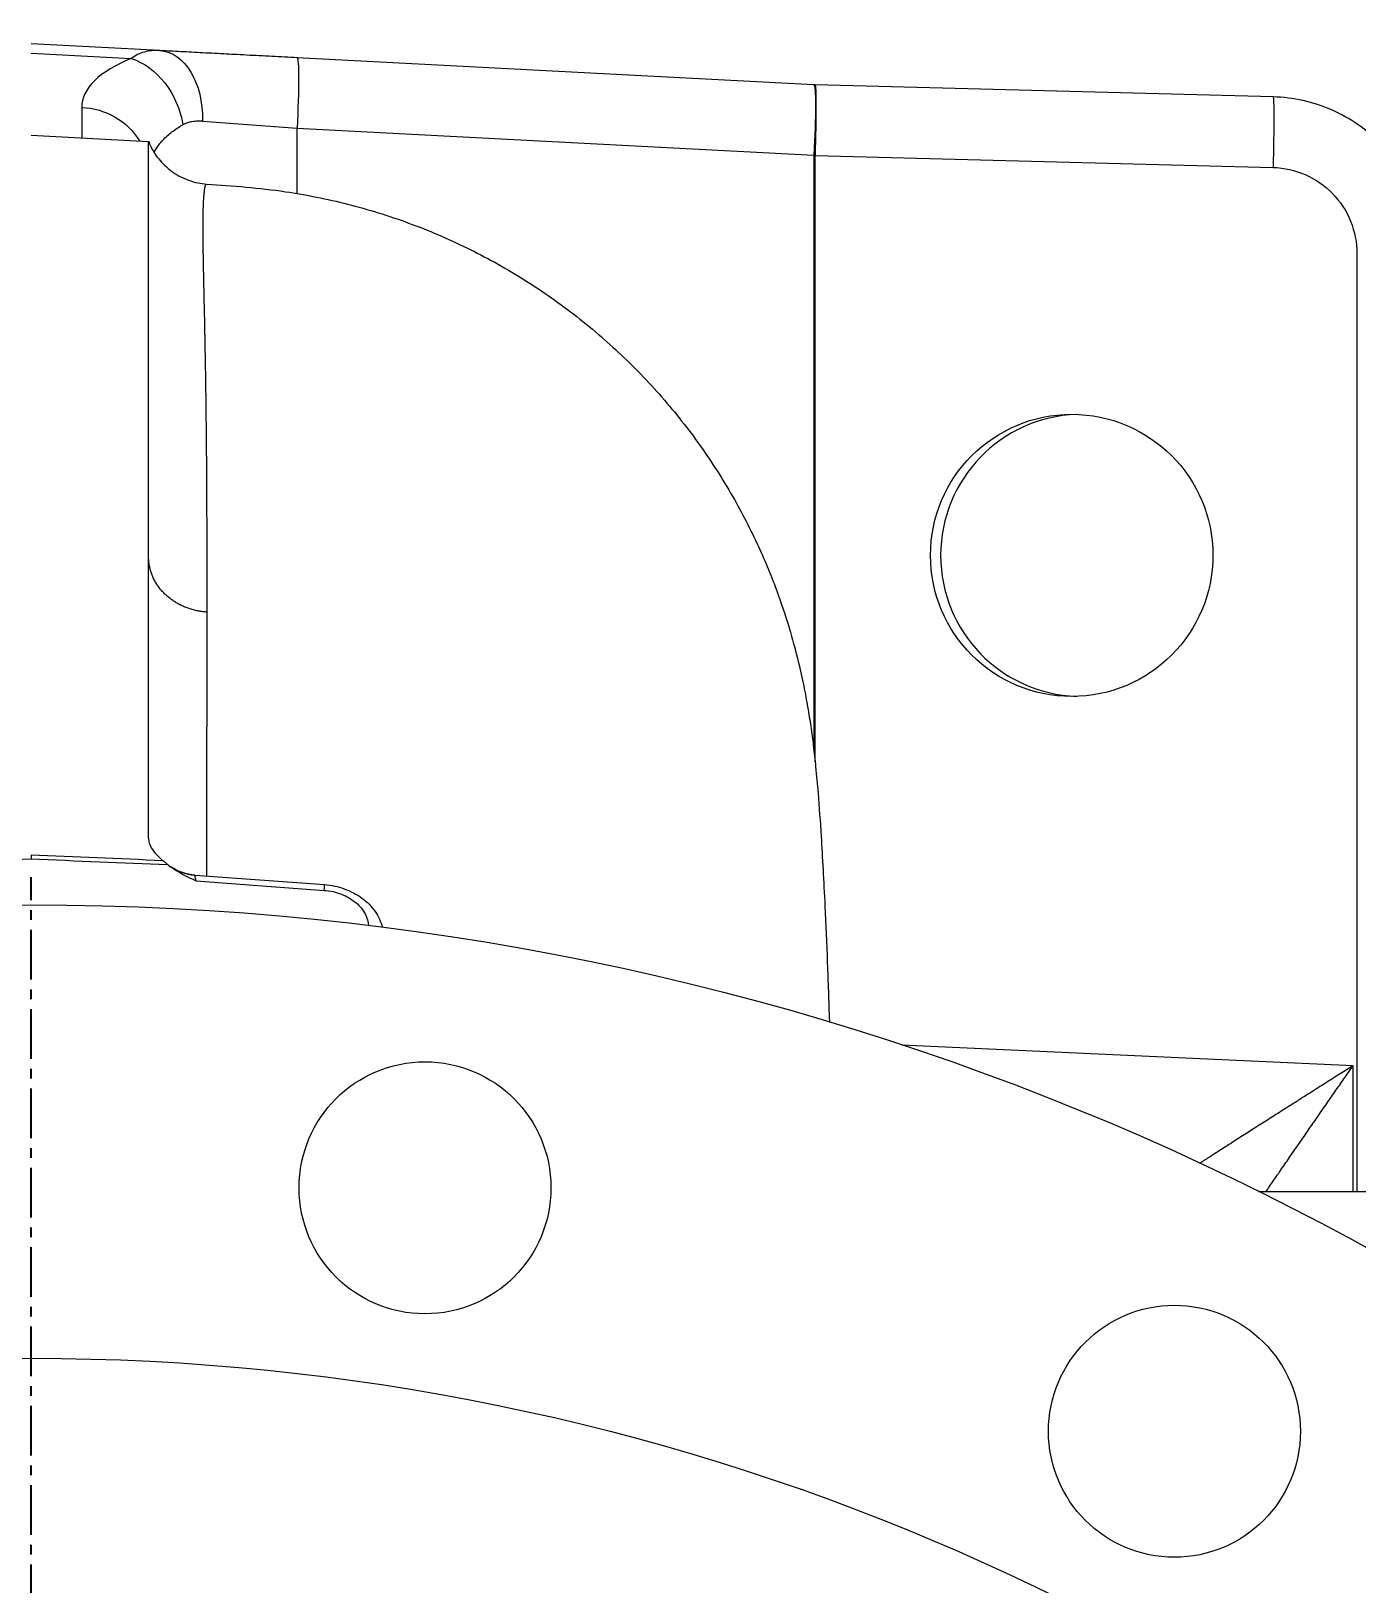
# Model space of a CAD drawing. Header units: millimetres. Extents: x -2122 to 22797, y 3569 to 89276.
# Drawn here: x -607.9 to -440.7, y 79129.9 to 79325.6 of the extents above; entities that cross this region are included whole.
import ezdxf

# ---------------------------------------------------------------- set-up
doc = ezdxf.new("R2010")
doc.units = ezdxf.units.MM
doc.header["$LTSCALE"] = 20
doc.linetypes.add('CENTER', pattern=[2, 1.25, -0.25, 0.25, -0.25])
doc.layers.add('IA-DIBUJO', color=3, linetype='Continuous', lineweight=30)
doc.layers.add('IA-DIM', color=7, linetype='Continuous')
doc.layers.add('IA-EJES', color=4, linetype='CENTER')
doc.styles.add('ING-AMB', font='romans.shx', dxfattribs={"width": 0.75, "oblique": 15})
doc.dimstyles.new('ING-AMB 20', dxfattribs={"dimscale": 20, "dimtxt": 3, "dimasz": 2.5, "dimexe": 1, "dimexo": 1, "dimgap": 1, "dimtad": 1, "dimdec": 0, "dimzin": 0, "dimdsep": 46, "dimtxsty": 'ING-AMB', "dimcen": 0.1, "dimclrd": 7, "dimclre": 7, "dimclrt": 2, "dimadec": 0, "dimazin": 0, "dimtfac": 1, "dimtdec": 0, "dimtmove": 0, "dimatfit": 0, "dimfxl": 1.25, "dimtolj": 1, "dimtzin": 0, "dimarcsym": 1})

# ---------------------------------------------------------------- blocks, each defined once
blk = doc.blocks.new('*U3')
at = {"layer": 'IA-EJES', "color": 0, "ltscale": 0.25, "transparency": 16777216}
blk.add_line((0, 69.85), (0, 352.75), dxfattribs=at)
blk = doc.blocks.new('A$C95565289')
at = {"color": 0, "linetype": 'Continuous', "lineweight": 0}
for centre, radius in [((-3202.48, 13552.85), 349.25), ((-3152.82, 13866.44), 15.88), ((-3058.34, 13835.75), 15.88), ((-3202.48, 13552.85), 292.1)]:
    blk.add_circle(centre, radius, dxfattribs=at)
blk = doc.blocks.new('*D35')
at = {"layer": 'Defpoints', "color": 0, "transparency": 16777216}
for p in [(464.14, 79986.26), (-607.86, 79405.76), (464.14, 78917.28)]:
    blk.add_point(p, dxfattribs=at)
at = {"layer": 'IA-DIM', "color": 7, "lineweight": -2, "transparency": 16777216}
for p, q in [((-607.86, 79425.76), (-607.86, 80006.26)), ((464.14, 78937.28), (464.14, 80006.26)), ((-557.86, 79986.26), (414.14, 79986.26))]:
    blk.add_line(p, q, dxfattribs=at)
at = {"layer": 'IA-DIM', "color": 7, "transparency": 16777216}
for points in [[(-557.86, 79994.59), (-557.86, 79977.92), (-607.86, 79986.26)], [(414.14, 79994.59), (414.14, 79977.92), (464.14, 79986.26)]]:
    blk.add_solid(points, dxfattribs=at)
at = {"layer": 'IA-DIM', "color": 2, "transparency": 16777216, "insert": (-71.86, 80036.26), "char_height": 60, "attachment_point": 5, "style": 'ING-AMB'}
blk.add_mtext('\\A1;1072', dxfattribs=at)
blk = doc.blocks.new('*D32')
at = {"layer": 'Defpoints', "color": 0, "transparency": 16777216}
for p in [(2200.2, 80397.78), (-947.86, 79004.38), (2200.2, 78966.02)]:
    blk.add_point(p, dxfattribs=at)
at = {"layer": 'IA-DIM', "color": 7, "lineweight": -2, "transparency": 16777216}
for p, q in [((-947.86, 79024.38), (-947.86, 80417.78)), ((2200.2, 78986.02), (2200.2, 80417.78)), ((-897.86, 80397.78), (2150.2, 80397.78))]:
    blk.add_line(p, q, dxfattribs=at)
at = {"layer": 'IA-DIM', "color": 7, "transparency": 16777216}
for points in [[(-897.86, 80406.11), (-897.86, 80389.45), (-947.86, 80397.78)], [(2150.2, 80406.11), (2150.2, 80389.45), (2200.2, 80397.78)]]:
    blk.add_solid(points, dxfattribs=at)
at = {"layer": 'IA-DIM', "color": 2, "transparency": 16777216, "insert": (626.17, 80447.78), "char_height": 60, "attachment_point": 5, "style": 'ING-AMB'}
blk.add_mtext('\\A1;3148', dxfattribs=at)

msp = doc.modelspace()

# ---------------------------------------------------------------- linework, layer by layer
at = {"layer": 'IA-DIBUJO', "color": 3, "linetype": 'Continuous', "lineweight": 0}
for p, q in [((-591.64, 79323.17), (-607.86, 79324.02)), ((-607.86, 79322.83), (-595.22, 79322.16)), ((-509.16, 79318.84), (-574.32, 79322.26)), ((-451.28, 79317.33), (-509.01, 79318.84)), ((-601.46, 79316.01), (-601.46, 79312.16)), ((-586.26, 79314.29), (-574.32, 79313.38)), ((-607.86, 79312.49), (-593.04, 79311.72)), ((-574.32, 79305.15), (-574.32, 79313.38)), ((-574.32, 79313.38), (-509.16, 79309.97)), ((-509.16, 79309.97), (-509.16, 79234.93)), ((-509.01, 79309.95), (-451.28, 79308.44)), ((-509.01, 79233.53), (-509.01, 79309.95)), ((-440.7, 79297.58), (-440.7, 79179.34)), ((-587.18, 79219.24), (-570.86, 79218.04)), ((-587.05, 79218.52), (-570.9, 79217.32)), ((-441.19, 79195.22), (-498.13, 79197.81)), ((-441.19, 79179.34), (-441.19, 79195.22)), ((-416.24, 79179.34), (-453.12, 79179.34))]:
    msp.add_line(p, q, dxfattribs=at)
at = {"layer": 'IA-DIBUJO', "color": 3, "linetype": 'Continuous', "lineweight": 0, "extrusion": (0, 0, -1)}
for centre, major_axis, ratio, start_param, end_param in [((-595.68, 79313.82), (3.31, -8.25), 0.758652, -2.58975, -1.27558), ((-592.1, 79314.29), (0.47, 8.88), 0.656337, 0, 1.536413), ((-574.79, 79313.38), (0.47, 8.88), 0.052264, 0, 1.568057), ((-508.91, 79323.29), (-5.13, 0.2), 0.866804, -1.585897, -1.555695), ((-509.63, 79309.97), (0.47, 8.88), 0.052264, 0, 1.568057), ((-509.24, 79309.95), (0.23, 8.89), 0.026168, 0, 1.570111), ((-601.93, 79307.67), (8.89, 0), 0.939693, -1.518436, -0.513958), ((-451.51, 79308.44), (0.23, 8.89), 0.026168, 0, 1.570111), ((-607.86, 79220.03), (0, 1.97), 0.000277, 0.5137, 0.881391), ((-586.72, 79225.51), (-6.32, 0), 0.995396, -1.496816, -0.983584), ((-586.76, 79217.4), (-0.42, 1.84), 0.021645, -0.09352, 0.006719), ((-586.72, 79217.23), (0.47, -2.02), 0.020683, 2.268243, 3.052272)]:
    msp.add_ellipse(centre, major_axis=major_axis, ratio=ratio, start_param=start_param, end_param=end_param, dxfattribs=at)
at = {"layer": 'IA-DIBUJO', "color": 3, "linetype": 'Continuous', "lineweight": 0}
for centre, major_axis, ratio, start_param, end_param in [((-508.91, 79321.08), (0.07, -11.13), 0.461214, -0.063438, -0.033236), ((-475.41, 79259.54), (0, 17.78), 0.999657, 0.035152, 1.570796), ((-475.41, 79259.54), (0, -17.78), 0.999657, -1.570796, -0.035152), ((-571, 79216.07), (0.15, 1.97), 0.007084, -0.879761, 0)]:
    msp.add_ellipse(centre, major_axis=major_axis, ratio=ratio, start_param=start_param, end_param=end_param, dxfattribs=at)
msp.add_ellipse((-476.66, 79259.54), major_axis=(-17.8, 0), ratio=0.998972, dxfattribs=at)
for points, knots in [([(-595.22, 79322.16), (-597.18, 79321.38), (-598.79, 79320.42), (-599.86, 79319.37), (-600.93, 79318.31), (-601.46, 79317.16), (-601.46, 79316.01)], [0.7457781, 0.7457781, 0.7457781, 0.7457781, 1.0822596, 1.0822596, 1.0822596, 1.4187489, 1.4187489, 1.4187489, 1.4187489]), ([(-591.64, 79323.17), (-592.33, 79323.2), (-592.97, 79323.14), (-594.16, 79322.82), (-594.71, 79322.55), (-595.22, 79322.16)], [0, 0, 0, 0, 0.001957642, 0.001957642, 0.003915285, 0.003915285, 0.003915285, 0.003915285]), ([(-574.32, 79322.26), (-574.84, 79322.29), (-575.37, 79322.31), (-576.43, 79322.37), (-576.96, 79322.4), (-578.03, 79322.45), (-578.56, 79322.48), (-579.63, 79322.54), (-580.16, 79322.56), (-581.22, 79322.62), (-581.75, 79322.65), (-582.7, 79322.7), (-583.14, 79322.72), (-584.08, 79322.77), (-584.58, 79322.8), (-585.58, 79322.85), (-586.07, 79322.87), (-587.03, 79322.92), (-587.5, 79322.95), (-588.43, 79323), (-588.88, 79323.02), (-589.76, 79323.07), (-590.18, 79323.09), (-590.95, 79323.13), (-591.3, 79323.15), (-591.64, 79323.17)], [4.7647489, 4.7647489, 4.7647489, 4.7647489, 4.8207767, 4.8207767, 4.8772711, 4.8772711, 4.9343366, 4.9343366, 4.9915789, 4.9915789, 5.0488491, 5.0488491, 5.0968852, 5.0968852, 5.1541224, 5.1541224, 5.2114114, 5.2114114, 5.268443, 5.268443, 5.3251779, 5.3251779, 5.3812989, 5.3812989, 5.4290213, 5.4290213, 5.4290213, 5.4290213]), ([(-432.05, 79297.58), (-432.05, 79300.12), (-432.54, 79302.66), (-434.46, 79307.37), (-435.88, 79309.54), (-439.42, 79313.18), (-441.55, 79314.66), (-446.21, 79316.7), (-448.74, 79317.26), (-451.28, 79317.33)], [0, 0, 0, 0, 0.386154, 0.386154, 0.772308, 0.772308, 1.158462, 1.158462, 1.544616, 1.544616, 1.544616, 1.544616]), ([(-588.73, 79313.82), (-588.6, 79313.9), (-588.46, 79313.97), (-588.16, 79314.09), (-588.01, 79314.14), (-587.77, 79314.2), (-587.67, 79314.22), (-587.57, 79314.24), (-587.57, 79314.24), (-587.45, 79314.26), (-587.34, 79314.27), (-587.1, 79314.3), (-586.98, 79314.3), (-586.72, 79314.31), (-586.59, 79314.31), (-586.39, 79314.3), (-586.33, 79314.29), (-586.26, 79314.29)], [0, 0, 0, 0, 0.000349042, 0.000349042, 0.000703279, 0.000703279, 0.00091334, 0.00091334, 0.000922737, 0.000922737, 0.001172937, 0.001172937, 0.001428923, 0.001428923, 0.001696001, 0.001696001, 0.00182668, 0.00182668, 0.00182668, 0.00182668]), ([(-592.35, 79310.34), (-592.27, 79310.49), (-592.19, 79310.64), (-592.09, 79310.79), (-592.04, 79310.87), (-591.99, 79310.95), (-591.93, 79311.02), (-591.8, 79311.22), (-591.65, 79311.41), (-591.49, 79311.6), (-591.33, 79311.79), (-591.16, 79311.97), (-590.97, 79312.15), (-590.79, 79312.32), (-590.6, 79312.5), (-590.4, 79312.67), (-590.2, 79312.83), (-589.99, 79312.99), (-589.77, 79313.15), (-589.55, 79313.31), (-589.33, 79313.46), (-589.1, 79313.6), (-588.98, 79313.68), (-588.86, 79313.75), (-588.73, 79313.82)], [5.1297896, 5.1297896, 5.1297896, 5.1297896, 5.1758114, 5.1758114, 5.1758114, 5.2009294, 5.2009294, 5.2009294, 5.263094, 5.263094, 5.263094, 5.3250515, 5.3250515, 5.3250515, 5.3863185, 5.3863185, 5.3863185, 5.4470465, 5.4470465, 5.4470465, 5.5068985, 5.5068985, 5.5068985, 5.5374072, 5.5374072, 5.5374072, 5.5374072]), ([(-593.04, 79259.37), (-593.04, 79259.39), (-593.04, 79259.41), (-593.04, 79259.43), (-593.04, 79259.43), (-593.04, 79259.44), (-593.04, 79259.44), (-593.04, 79259.44), (-593.04, 79259.45), (-593.04, 79259.46), (-593.04, 79259.48), (-593.04, 79259.49), (-593.04, 79259.51), (-593.04, 79259.58), (-593.04, 79259.64), (-593.04, 79259.71), (-593.04, 79259.84), (-593.04, 79259.97), (-593.04, 79260.1), (-593.04, 79260.36), (-593.04, 79260.62), (-593.04, 79260.87), (-593.04, 79261.39), (-593.04, 79261.9), (-593.04, 79262.41), (-593.04, 79269.48), (-593.04, 79275.61), (-593.04, 79280.81), (-593.04, 79281.44), (-593.04, 79282.06), (-593.04, 79282.67), (-593.04, 79282.95), (-593.04, 79283.22), (-593.04, 79283.49), (-593.04, 79283.83), (-593.04, 79284.16), (-593.04, 79284.49), (-593.04, 79284.56), (-593.04, 79284.64), (-593.04, 79284.71), (-593.04, 79285.32), (-593.04, 79285.91), (-593.04, 79286.5), (-593.04, 79287.09), (-593.04, 79287.68), (-593.04, 79288.24), (-593.04, 79288.45), (-593.04, 79288.65), (-593.04, 79288.85), (-593.04, 79289.52), (-593.04, 79290.17), (-593.04, 79290.81), (-593.04, 79291.45), (-593.04, 79292.07), (-593.04, 79292.67), (-593.04, 79292.68), (-593.04, 79292.69), (-593.04, 79292.7), (-593.04, 79293.04), (-593.04, 79293.37), (-593.04, 79293.7), (-593.04, 79294.27), (-593.04, 79294.82), (-593.04, 79295.36), (-593.04, 79295.89), (-593.04, 79296.4), (-593.04, 79296.9), (-593.04, 79297.41), (-593.04, 79297.89), (-593.04, 79298.37), (-593.04, 79298.85), (-593.04, 79299.31), (-593.04, 79299.76), (-593.04, 79299.87), (-593.04, 79299.97), (-593.04, 79300.07), (-593.04, 79300.22), (-593.04, 79300.37), (-593.04, 79300.52), (-593.04, 79300.97), (-593.04, 79301.41), (-593.04, 79301.83), (-593.04, 79302.25), (-593.04, 79302.66), (-593.04, 79303.05), (-593.04, 79303.45), (-593.04, 79303.83), (-593.04, 79304.2), (-593.04, 79304.31), (-593.04, 79304.41), (-593.04, 79304.51), (-593.04, 79304.89), (-593.04, 79305.26), (-593.04, 79305.6), (-593.04, 79305.95), (-593.04, 79306.29), (-593.04, 79306.6), (-593.04, 79306.93), (-593.04, 79307.24), (-593.04, 79307.52), (-593.04, 79307.82), (-593.04, 79308.09), (-593.04, 79308.35), (-593.04, 79308.62), (-593.04, 79308.86), (-593.04, 79309.09), (-593.04, 79309.22), (-593.04, 79309.33), (-593.04, 79309.45), (-593.04, 79309.49), (-593.04, 79309.54), (-593.04, 79309.59), (-593.04, 79309.8), (-593.04, 79310), (-593.04, 79310.19), (-593.04, 79310.37), (-593.04, 79310.55), (-593.04, 79310.7), (-593.04, 79310.85), (-593.04, 79310.98), (-593.04, 79311.1), (-593.04, 79311.22), (-593.04, 79311.32), (-593.04, 79311.4), (-593.04, 79311.48), (-593.04, 79311.54), (-593.04, 79311.59), (-593.04, 79311.65), (-593.04, 79311.68), (-593.04, 79311.7), (-593.04, 79311.71), (-593.04, 79311.72), (-593.04, 79311.72)], [0, 0, 0, 0, 0.0002352, 0.0002352, 0.0002352, 0.0002939, 0.0002939, 0.0002939, 0.0003527, 0.0003527, 0.0003527, 0.0004703, 0.0004703, 0.0004703, 0.0009406, 0.0009406, 0.0009406, 0.0018812, 0.0018812, 0.0018812, 0.0037625, 0.0037625, 0.0037625, 0.007525, 0.007525, 0.007525, 0.0601999, 0.0601999, 0.0601999, 0.06664, 0.06664, 0.06664, 0.0695525, 0.0695525, 0.0695525, 0.0732272, 0.0732272, 0.0732272, 0.0740154, 0.0740154, 0.0740154, 0.0808375, 0.0808375, 0.0808375, 0.0878048, 0.0878048, 0.0878048, 0.0902999, 0.0902999, 0.0902999, 0.0986767, 0.0986767, 0.0986767, 0.1071655, 0.1071655, 0.1071655, 0.107274, 0.107274, 0.107274, 0.1120625, 0.1120625, 0.1120625, 0.1203999, 0.1203999, 0.1203999, 0.128654, 0.128654, 0.128654, 0.1370307, 0.1370307, 0.1370307, 0.1456005, 0.1456005, 0.1456005, 0.147542, 0.147542, 0.147542, 0.1504998, 0.1504998, 0.1504998, 0.1594901, 0.1594901, 0.1594901, 0.1686189, 0.1686189, 0.1686189, 0.1779513, 0.1779513, 0.1779513, 0.1805998, 0.1805998, 0.1805998, 0.1905647, 0.1905647, 0.1905647, 0.2007078, 0.2007078, 0.2007078, 0.2111387, 0.2111387, 0.2111387, 0.221735, 0.221735, 0.221735, 0.2326009, 0.2326009, 0.2326009, 0.2383705, 0.2383705, 0.2383705, 0.2407997, 0.2407997, 0.2407997, 0.2524182, 0.2524182, 0.2524182, 0.2645636, 0.2645636, 0.2645636, 0.2767135, 0.2767135, 0.2767135, 0.2891902, 0.2891902, 0.2891902, 0.3009997, 0.3009997, 0.3009997, 0.314426, 0.314426, 0.314426, 0.3220345, 0.3220345, 0.3220345, 0.3220345]), ([(-593.04, 79311.72), (-592.9, 79311.36), (-592.69, 79310.88), (-592.01, 79309.8), (-591.56, 79309.22), (-590.48, 79308.19), (-589.86, 79307.72), (-588.44, 79306.96), (-587.63, 79306.66), (-586.44, 79306.42), (-586.09, 79306.37), (-585.74, 79306.35)], [0, 0, 0, 0, 3.419705, 3.419705, 6.37731, 6.37731, 9.082238, 9.082238, 11.969276, 11.969276, 13.177771, 13.177771, 13.177771, 13.177771]), ([(-451.28, 79308.44), (-449.88, 79308.4), (-448.49, 79308.09), (-445.93, 79306.97), (-444.76, 79306.16), (-442.81, 79304.16), (-442.03, 79302.97), (-440.98, 79300.37), (-440.7, 79298.98), (-440.7, 79297.58)], [4.738569, 4.738569, 4.738569, 4.738569, 5.124723, 5.124723, 5.510877, 5.510877, 5.897031, 5.897031, 6.283185, 6.283185, 6.283185, 6.283185]), ([(-585.66, 79252.38), (-585.65, 79253.9), (-585.65, 79255.39), (-585.65, 79258.29), (-585.66, 79259.71), (-585.66, 79262.47), (-585.67, 79263.82), (-585.68, 79265.34), (-585.68, 79265.54), (-585.68, 79266.98), (-585.69, 79268.2), (-585.7, 79270.24), (-585.71, 79271.07), (-585.72, 79272.45), (-585.72, 79273.02), (-585.73, 79274), (-585.74, 79274.41), (-585.74, 79275.32), (-585.75, 79275.8), (-585.76, 79276.51), (-585.76, 79276.75), (-585.76, 79277.11), (-585.77, 79277.23), (-585.77, 79277.4), (-585.77, 79277.52), (-585.77, 79277.64), (-585.77, 79277.69), (-585.77, 79277.69), (-585.77, 79277.7), (-585.77, 79277.7), (-585.77, 79277.7), (-585.77, 79277.82), (-585.77, 79277.95), (-585.78, 79278.26), (-585.78, 79278.43), (-585.78, 79278.8), (-585.79, 79279), (-585.79, 79279.44), (-585.8, 79279.68), (-585.8, 79280.18), (-585.81, 79280.44), (-585.81, 79280.89), (-585.82, 79281.07), (-585.82, 79281.55), (-585.83, 79281.86), (-585.84, 79282.52), (-585.84, 79282.86), (-585.85, 79283.49), (-585.86, 79283.78), (-585.87, 79284.46), (-585.88, 79284.86), (-585.89, 79285.41), (-585.89, 79285.56), (-585.9, 79286), (-585.9, 79286.29), (-585.91, 79286.73), (-585.92, 79286.88), (-585.92, 79287.1), (-585.92, 79287.17), (-585.92, 79287.28), (-585.92, 79287.34), (-585.93, 79287.41), (-585.93, 79287.44), (-585.93, 79287.46), (-585.93, 79287.47), (-585.93, 79287.47), (-585.93, 79287.47), (-585.93, 79287.47), (-585.94, 79288.02), (-585.95, 79288.54), (-585.97, 79289.53), (-585.98, 79290), (-586, 79290.88), (-586.01, 79291.3), (-586.02, 79291.86), (-586.03, 79292.02), (-586.04, 79292.54), (-586.04, 79292.88), (-586.06, 79293.44), (-586.06, 79293.68), (-586.07, 79294.19), (-586.08, 79294.45), (-586.09, 79294.91), (-586.09, 79295.11), (-586.1, 79295.3), (-586.1, 79295.3), (-586.1, 79295.31), (-586.1, 79295.31), (-586.1, 79295.31), (-586.12, 79296.45), (-586.14, 79297.51), (-586.16, 79299.44), (-586.17, 79300.31), (-586.16, 79301.88), (-586.15, 79302.57), (-586.13, 79303.48), (-586.12, 79303.76), (-586.1, 79304.15), (-586.09, 79304.27), (-586.08, 79304.45), (-586.08, 79304.51), (-586.07, 79304.62), (-586.07, 79304.68), (-586.06, 79304.73), (-586.06, 79304.73), (-586.06, 79304.73), (-586.06, 79304.73), (-586.06, 79304.8), (-586.05, 79304.86), (-586.04, 79305), (-586.03, 79305.07), (-586.02, 79305.21), (-586.01, 79305.28), (-586, 79305.39), (-586, 79305.42), (-585.99, 79305.53), (-585.98, 79305.6), (-585.96, 79305.73), (-585.95, 79305.8), (-585.92, 79305.92), (-585.91, 79305.98), (-585.89, 79306.07), (-585.88, 79306.11), (-585.86, 79306.18), (-585.84, 79306.23), (-585.81, 79306.29), (-585.8, 79306.32), (-585.77, 79306.34), (-585.75, 79306.35), (-585.74, 79306.35)], [0, 0, 0, 0, 0.0202871, 0.0202871, 0.0401277, 0.0401277, 0.0596359, 0.0596359, 0.0625, 0.0625, 0.0809082, 0.0809082, 0.09375, 0.09375, 0.1026603, 0.1026603, 0.109375, 0.109375, 0.1171875, 0.1171875, 0.1210938, 0.1210938, 0.1230469, 0.1230469, 0.1240234, 0.1249695, 0.1249695, 0.1249822, 0.1249822, 0.125, 0.125, 0.125, 0.1305914, 0.1305914, 0.1361717, 0.1361717, 0.1417395, 0.1417395, 0.1473024, 0.1473024, 0.1528611, 0.1528611, 0.15625, 0.15625, 0.1618257, 0.1618257, 0.167411, 0.167411, 0.171875, 0.171875, 0.177562, 0.177562, 0.1796875, 0.1796875, 0.1835938, 0.1835938, 0.1855469, 0.1855469, 0.1865234, 0.1865234, 0.1870117, 0.1872559, 0.187439, 0.187439, 0.1874889, 0.1874889, 0.1875, 0.1875, 0.1875, 0.196639, 0.196639, 0.2058084, 0.2058084, 0.2149686, 0.2149686, 0.21875, 0.21875, 0.2275315, 0.2275315, 0.2342699, 0.2342699, 0.2427182, 0.2427182, 0.249939, 0.249939, 0.2499838, 0.2499838, 0.25, 0.25, 0.25, 0.28125, 0.28125, 0.3125, 0.3125, 0.34375, 0.34375, 0.359375, 0.359375, 0.3671875, 0.3671875, 0.3710938, 0.3710938, 0.3749695, 0.3749695, 0.3749861, 0.3749861, 0.375, 0.375, 0.383949, 0.383949, 0.3928916, 0.3928916, 0.4018222, 0.4018222, 0.40625, 0.40625, 0.4151649, 0.4151649, 0.4240642, 0.4240642, 0.4329451, 0.4329451, 0.4393744, 0.4393744, 0.4484609, 0.4484609, 0.4575531, 0.4575531, 0.465096, 0.465096, 0.465096, 0.465096]), ([(-585.74, 79306.35), (-582.41, 79306.11), (-579.07, 79305.88), (-573.15, 79304.99), (-570.53, 79304.47), (-565.35, 79303.15), (-562.78, 79302.36), (-557.77, 79300.52), (-555.32, 79299.48), (-550.55, 79297.15), (-548.23, 79295.87), (-543.72, 79293.07), (-541.54, 79291.56), (-537.36, 79288.33), (-535.35, 79286.61), (-531.53, 79282.99), (-529.71, 79281.09), (-526.31, 79277.14), (-524.71, 79275.09), (-521.77, 79270.9), (-520.42, 79268.76), (-518.02, 79264.51), (-516.94, 79262.39), (-515.12, 79258.37), (-514.34, 79256.45), (-513.08, 79252.95), (-512.56, 79251.35), (-511.74, 79248.55), (-511.41, 79247.3), (-510.86, 79245.04), (-510.64, 79244.02), (-510.25, 79242.12), (-510.09, 79241.24), (-509.8, 79239.55), (-509.67, 79238.74), (-509.44, 79237.12), (-509.33, 79236.32), (-509.12, 79234.62), (-509.03, 79233.75), (-508.83, 79231.76), (-508.73, 79230.68), (-508.5, 79227.8), (-508.37, 79226.01), (-508.09, 79221.44), (-507.93, 79218.54), (-507.67, 79213.08), (-507.57, 79210.7), (-507.38, 79205.84), (-507.3, 79203.39), (-507.21, 79200.76), (-507.21, 79200.72), (-507.21, 79200.68)], [0, 0, 0, 0, 10.010622, 10.010622, 18.015618, 18.015618, 26.085967, 26.085967, 34.051975, 34.051975, 42.007898, 42.007898, 49.9497, 49.9497, 57.865297, 57.865297, 65.738391, 65.738391, 73.53195, 73.53195, 81.156036, 81.156036, 88.406738, 88.406738, 94.931017, 94.931017, 100.624988, 100.624988, 105.583569, 105.583569, 110.372954, 110.372954, 115.340126, 115.340126, 120.925219, 120.925219, 127.670637, 127.670637, 136.392795, 136.392795, 148.528573, 148.528573, 169.033864, 169.033864, 198.302015, 198.302015, 218.545423, 218.545423, 237.09535, 237.09535, 237.379443, 237.379443, 237.379443, 237.379443]), ([(-593.04, 79223.91), (-593.04, 79225.82), (-593.04, 79228.43), (-593.04, 79237.02), (-593.04, 79244.04), (-593.04, 79254.11), (-593.04, 79256.74), (-593.04, 79259.37)], [0.00287386, 0.00287386, 0.00287386, 0.00287386, 0.01371794, 0.01371794, 0.03271314, 0.03271314, 0.03924028, 0.03924028, 0.03924028, 0.03924028]), ([(-585.66, 79252.38), (-585.83, 79252.4), (-586.01, 79252.41), (-586.37, 79252.46), (-586.55, 79252.48), (-586.91, 79252.55), (-587.08, 79252.59), (-587.44, 79252.68), (-587.61, 79252.73), (-587.96, 79252.84), (-588.13, 79252.9), (-588.48, 79253.03), (-588.65, 79253.11), (-588.99, 79253.26), (-589.15, 79253.35), (-589.47, 79253.52), (-589.62, 79253.61), (-589.93, 79253.81), (-590.07, 79253.91), (-590.36, 79254.13), (-590.5, 79254.24), (-590.77, 79254.47), (-590.9, 79254.59), (-591.16, 79254.84), (-591.28, 79254.97), (-591.51, 79255.23), (-591.62, 79255.37), (-591.82, 79255.65), (-591.92, 79255.79), (-592.11, 79256.08), (-592.2, 79256.23), (-592.36, 79256.53), (-592.43, 79256.68), (-592.57, 79256.98), (-592.63, 79257.14), (-592.74, 79257.45), (-592.79, 79257.61), (-592.87, 79257.93), (-592.91, 79258.09), (-592.97, 79258.41), (-592.99, 79258.57), (-593.02, 79258.89), (-593.03, 79259.05), (-593.04, 79259.26), (-593.04, 79259.32), (-593.04, 79259.37)], [0, 0, 0, 0, 0.0491003, 0.0491003, 0.0974889, 0.0974889, 0.1452451, 0.1452451, 0.192446, 0.192446, 0.2391666, 0.2391666, 0.2867187, 0.2867187, 0.3325795, 0.3325795, 0.3782151, 0.3782151, 0.4236903, 0.4236903, 0.4690692, 0.4690692, 0.5144158, 0.5144158, 0.5597936, 0.5597936, 0.6052664, 0.6052664, 0.6508981, 0.6508981, 0.6969209, 0.6969209, 0.7432339, 0.7432339, 0.789896, 0.789896, 0.8369667, 0.8369667, 0.884783, 0.884783, 0.9330655, 0.9330655, 0.9821354, 0.9821354, 1, 1, 1, 1]), ([(-585.68, 79219.13), (-585.68, 79220.28), (-585.68, 79221.45), (-585.68, 79223.44), (-585.68, 79224.25), (-585.68, 79226.45), (-585.68, 79227.87), (-585.68, 79229.97), (-585.68, 79230.62), (-585.68, 79231.69), (-585.68, 79232.1), (-585.68, 79232.72), (-585.68, 79232.92), (-585.68, 79233.23), (-585.68, 79233.39), (-585.68, 79233.54), (-585.68, 79233.63), (-585.68, 79233.67), (-585.68, 79233.71), (-585.68, 79233.71), (-585.68, 79233.72), (-585.68, 79233.74), (-585.68, 79233.8), (-585.68, 79233.85), (-585.68, 79233.99), (-585.68, 79234.09), (-585.68, 79234.57), (-585.68, 79234.96), (-585.68, 79236.88), (-585.67, 79238.39), (-585.67, 79241.35), (-585.67, 79242.8), (-585.67, 79245.77), (-585.66, 79247.28), (-585.66, 79249.99), (-585.66, 79251.2), (-585.66, 79252.38)], [0.1686314, 0.1686314, 0.1686314, 0.1686314, 0.2534595, 0.2534595, 0.3095188, 0.3095188, 0.4048196, 0.4048196, 0.4475107, 0.4475107, 0.4738155, 0.4738155, 0.4869679, 0.4869679, 0.4935442, 0.4968323, 0.4968323, 0.4991956, 0.4991956, 0.4992781, 0.4992781, 0.5001204, 0.5001204, 0.5037166, 0.5037166, 0.5109091, 0.5109091, 0.5396792, 0.5396792, 0.6550854, 0.6550854, 0.7704915, 0.7704915, 0.8955604, 0.8955604, 1, 1, 1, 1]), ([(-593.04, 79223.91), (-593.04, 79223.55), (-592.95, 79223.07), (-592.16, 79221.87), (-591.58, 79221.38), (-591.2, 79221.06)], [-0.2150131, -0.2150131, -0.2150131, -0.2150131, -0.1090604, -0.1090604, -0.000001, -0.000001, -0.000001, -0.000001]), ([(-591.2, 79221.06), (-591.11, 79220.99), (-591.02, 79220.9), (-590.82, 79220.74), (-590.73, 79220.66), (-590.63, 79220.58)], [0, 0, 0, 0, 0.02533809, 0.02533809, 0.04659596, 0.04659596, 0.04659596, 0.04659596]), ([(-590.72, 79220.66), (-590.2, 79220.22), (-589.59, 79219.87), (-588.39, 79219.42), (-587.79, 79219.29), (-587.18, 79219.24)], [0, 0, 0, 0, 2.048795, 2.048795, 3.856214, 3.856214, 3.856214, 3.856214]), ([(-590.63, 79220.58), (-590.56, 79220.53), (-590.5, 79220.48), (-590.36, 79220.37), (-590.29, 79220.32), (-590.22, 79220.27)], [0.00000151, 0.00000151, 0.00000151, 0.00000151, 0.01420269, 0.01420269, 0.02837121, 0.02837121, 0.02837121, 0.02837121]), ([(-570.86, 79218.04), (-570.01, 79217.98), (-569.16, 79217.8), (-567.57, 79217.23), (-566.81, 79216.84), (-565.5, 79215.87), (-564.92, 79215.29), (-564.06, 79214.04), (-563.75, 79213.37), (-563.58, 79212.68)], [0, 0, 0, 0, 2.552486, 2.552486, 5.127605, 5.127605, 7.69702, 7.69702, 10.104472, 10.104472, 10.104472, 10.104472]), ([(-570.9, 79217.32), (-570.15, 79217.27), (-569.41, 79217.1), (-568.05, 79216.57), (-567.42, 79216.21), (-566.39, 79215.33), (-565.98, 79214.83), (-565.48, 79213.83), (-565.34, 79213.36), (-565.3, 79212.89)], [4.764749, 4.764749, 4.764749, 4.764749, 5.144358, 5.144358, 5.523967, 5.523967, 5.903576, 5.903576, 6.213146, 6.213146, 6.213146, 6.213146]), ([(-441.19, 79195.22), (-441.73, 79194.88), (-442.27, 79194.54), (-442.81, 79194.2), (-443.37, 79193.84), (-443.93, 79193.49), (-444.5, 79193.13), (-445.07, 79192.76), (-445.65, 79192.4), (-446.22, 79192.03), (-446.81, 79191.66), (-447.4, 79191.29), (-447.99, 79190.91), (-448.09, 79190.85), (-448.19, 79190.78), (-448.29, 79190.72), (-448.88, 79190.35), (-449.46, 79189.98), (-450.04, 79189.61), (-450.63, 79189.24), (-451.2, 79188.87), (-451.77, 79188.51), (-452.33, 79188.15), (-452.88, 79187.8), (-453.43, 79187.45), (-453.94, 79187.13), (-454.44, 79186.81), (-454.94, 79186.49), (-455.46, 79186.15), (-455.98, 79185.82), (-456.48, 79185.5), (-456.96, 79185.19), (-457.43, 79184.89), (-457.89, 79184.6), (-458.35, 79184.31), (-458.79, 79184.03), (-459.22, 79183.75), (-459.64, 79183.48), (-460.05, 79183.22), (-460.45, 79182.96), (-460.48, 79182.94), (-460.51, 79182.92), (-460.54, 79182.9)], [4.712389, 4.712389, 4.712389, 4.712389, 4.7699355, 4.7699355, 4.7699355, 4.8293227, 4.8293227, 4.8293227, 4.8898607, 4.8898607, 4.8898607, 4.9519053, 4.9519053, 4.9519053, 4.9626066, 4.9626066, 4.9626066, 5.0248599, 5.0248599, 5.0248599, 5.0871268, 5.0871268, 5.0871268, 5.1483693, 5.1483693, 5.1483693, 5.2054602, 5.2054602, 5.2054602, 5.2661718, 5.2661718, 5.2661718, 5.3237944, 5.3237944, 5.3237944, 5.3804612, 5.3804612, 5.3804612, 5.4358685, 5.4358685, 5.4358685, 5.4399982, 5.4399982, 5.4399982, 5.4399982]), ([(-452.17, 79179.34), (-452.02, 79179.56), (-451.87, 79179.78), (-451.72, 79180.01), (-451.39, 79180.49), (-451.05, 79180.97), (-450.71, 79181.47), (-450.63, 79181.59), (-450.55, 79181.7), (-450.47, 79181.82), (-450.12, 79182.34), (-449.75, 79182.87), (-449.38, 79183.4), (-449.01, 79183.95), (-448.63, 79184.5), (-448.25, 79185.05), (-447.86, 79185.61), (-447.47, 79186.17), (-447.08, 79186.74), (-446.72, 79187.26), (-446.36, 79187.79), (-445.99, 79188.31), (-445.59, 79188.89), (-445.19, 79189.47), (-444.79, 79190.05), (-444.4, 79190.6), (-444.02, 79191.16), (-443.63, 79191.72), (-443.25, 79192.27), (-442.87, 79192.81), (-442.49, 79193.35), (-442.12, 79193.88), (-441.76, 79194.41), (-441.39, 79194.93), (-441.32, 79195.03), (-441.26, 79195.13), (-441.19, 79195.22)], [0.9774016, 0.9774016, 0.9774016, 0.9774016, 1.0048791, 1.0048791, 1.0048791, 1.0639955, 1.0639955, 1.0639955, 1.0777251, 1.0777251, 1.0777251, 1.1389996, 1.1389996, 1.1389996, 1.2010213, 1.2010213, 1.2010213, 1.2632689, 1.2632689, 1.2632689, 1.3205787, 1.3205787, 1.3205787, 1.3831331, 1.3831331, 1.3831331, 1.4434306, 1.4434306, 1.4434306, 1.5025489, 1.5025489, 1.5025489, 1.5601619, 1.5601619, 1.5601619, 1.5707963, 1.5707963, 1.5707963, 1.5707963])]:
    msp.add_open_spline(points, degree=3, knots=knots, dxfattribs=at)
for points in [[(-593.04, 79307.76), (-593.04, 79307.76), (-593.04, 79307.76), (-593.04, 79307.76)], [(-593.04, 79223.91), (-593.04, 79223.91), (-593.04, 79223.91), (-593.04, 79223.91)], [(-625.08, 79220.58), (-619.34, 79220.81), (-613.6, 79221.05), (-607.86, 79221.28)], [(-591.2, 79221.06), (-596.75, 79221.29), (-602.3, 79221.52), (-607.86, 79221.75)], [(-607.86, 79221.28), (-602.11, 79221.05), (-596.37, 79220.81), (-590.63, 79220.58)], [(-590.22, 79220.27), (-589.27, 79219.59), (-588.16, 79219.03), (-587.05, 79218.52)]]:
    msp.add_open_spline(points, degree=3, dxfattribs=at)

# ---------------------------------------------------------------- block references
at = {"layer": 'IA-DIBUJO', "color": 2, "linetype": 'Continuous', "lineweight": 0}
msp.add_blockref('A$C95565289', (2594.63, 65313.39), dxfattribs=at)
at = {"layer": 'IA-EJES', "ltscale": 0.25}
msp.add_blockref('*U3', (-607.86, 78866.24), dxfattribs=at)

# ---------------------------------------------------------------- dimensions: what is measured, and where the dimension line sits
at = {"layer": 'IA-DIM'}
dim = msp.add_linear_dim(base=(2200.2, 80397.78), p1=(-947.86, 79004.38), p2=(2200.2, 78966.02), dimstyle='ING-AMB 20', override={"dimpost": '\\X'}, dxfattribs=at)
dim.commit()
dim.dimension.update_dxf_attribs({"geometry": '*D32', "text_midpoint": (626.17, 80447.78)})
dim = msp.add_linear_dim(base=(464.14, 79986.26), p1=(-607.86, 79405.76), p2=(464.14, 78917.28), dimstyle='ING-AMB 20', override={"dimpost": '\\X'}, dxfattribs=at)
dim.commit()
dim.dimension.update_dxf_attribs({"geometry": '*D35', "text_midpoint": (-71.86, 79986.26), "dimtype": 160})

doc.saveas('drawing.dxf')
